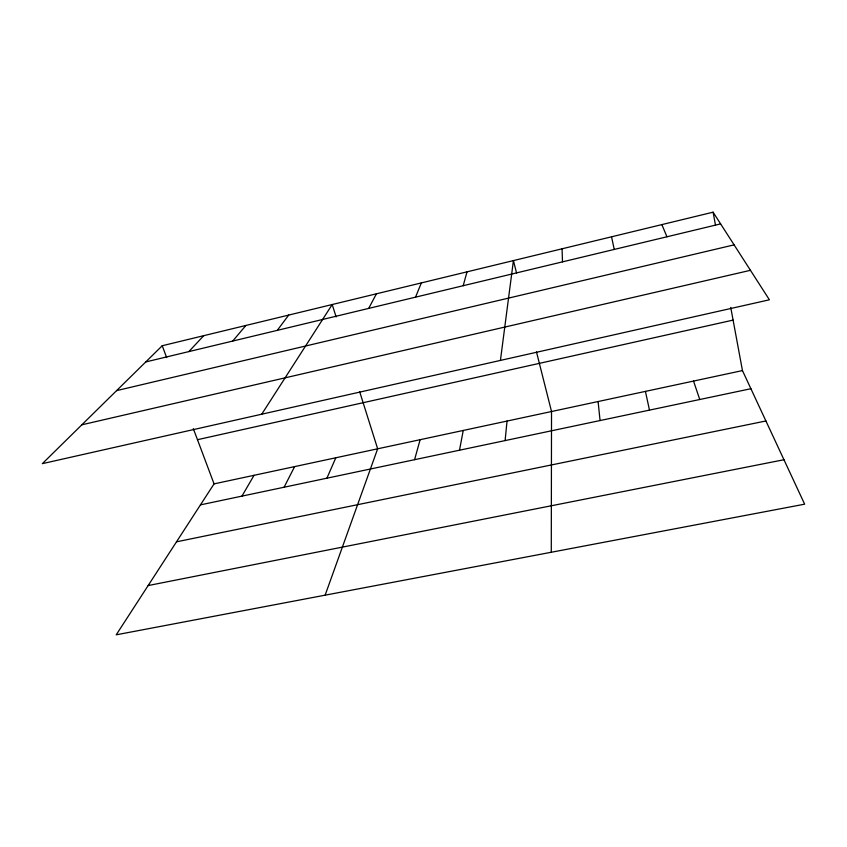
<?xml version="1.0" encoding="UTF-8"?>
<svg xmlns="http://www.w3.org/2000/svg" width="847" height="847" viewBox="0 0 847 847"><rect width="100%" height="100%" fill="white"/><g stroke="black" fill="none" stroke-linecap="round" stroke-linejoin="round"><path stroke-width="1.27" d="M551.281 552.265L551.524 411.526L536.479 351.918M505.108 440.578L507.035 421.065M500.429 360.409L513.43 260.59L516.543 272.956M459.487 450.212L463.245 430.456M463.193 285.714L467.015 271.845M414.585 459.688L420.123 439.699M325.132 595.176L377.656 448.804L359.689 391.769M415.538 297.159L421.351 282.919M326.91 478.184L335.825 457.772M284.094 487.216L294.629 466.602M368.678 308.414L376.428 293.814M241.946 496.109L254.047 475.305M261.734 414.204L332.215 304.528L336.111 316.916M742.459 370.584L214.058 483.881L116.219 634.816L804.65 504.177L742.459 370.584L730.739 307.397M277.297 330.351L288.711 315.073M232.724 341.055L245.884 325.46M188.881 351.59L203.725 335.677M162.222 345.745L42.35 463.648L769.404 299.796L713.089 212.184L162.222 345.745L166.668 357.593M145.748 361.944L720.617 223.894M116.59 390.626L734.095 244.868M81.831 424.813L750.453 270.309M197.478 439.699L733.1 320.102M200.453 504.876L750.897 388.72M176.494 541.826L765.91 420.97M148.151 585.563L783.962 459.73M661.867 224.603L666.949 236.779M193.338 428.677L214.058 483.881M693.534 381.076L699.749 399.509M645.425 391.399L649.48 410.117M611.534 236.811L614.255 249.442M713.089 212.184L715.493 225.175M598.088 401.542L600.068 420.546M562.059 248.806L562.503 261.861"/></g></svg>
